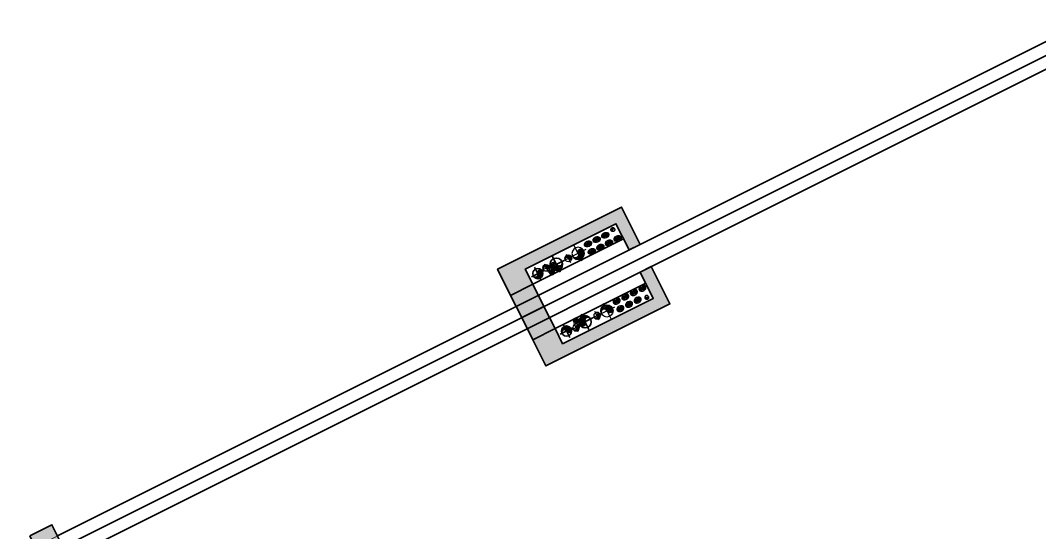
# Model space of a CAD drawing. Header units: millimetres. Extents: x 567980 to 569372, y 2065777 to 2066674.
# Drawn here: x 568797.33 to 568806.37, y 2066382.55 to 2066387.1 of the extents above; entities that cross this region are included whole.
import ezdxf

# ---------------------------------------------------------------- set-up
doc = ezdxf.new("R2010")
doc.units = ezdxf.units.MM
for name, pattern in [('ACAD_ISO03W100', [30, 12, -18]), ('CENTER', [3, 1.5, -0.5, 0.5, -0.5]), ('CENTER2', [1.125, 0.75, -0.125, 0.125, -0.125]), ('CONTINOUS', [0]), ('DIVIDEX22', [1.25, 0.625, -0.25, 0, -0.125, 0, -0.25]), ('PHANTOM2', [1.25, 0.625, -0.125, 0.125, -0.125, 0.125, -0.125]), ('PHANTOM3', [1.5, 0.625, -0.125, 0.125, -0.125, 0.125, -0.125, 0.125, -0.125])]:
    doc.linetypes.add(name, pattern=pattern)
for name, color, linetype, lineweight in [('A-COT VACH', 2, 'Continuous', 35), ('A-DIM', 251, 'Continuous', 15), ('A-HATCH', 251, 'Continuous', 5), ('A-TRUC', 250, 'CENTER', 5), ('A-TUONG', 255, 'Continuous', 35), ('boDnv', 54, 'Continuous', 25), ('N1.1-CN', 4, 'CONTINOUS', 35), ('N1.3-TN', 6, 'CENTER2', 35), ('N1.4-TP', 4, 'PHANTOM2', 35), ('N1.5-TH', 2, 'PHANTOM3', 30), ('N1.6-NM', 3, 'DIVIDEX22', 30), ('N4-OTHER1', 143, 'CONTINOUS', 15)]:
    doc.layers.add(name, color=color, linetype=linetype, lineweight=lineweight)
for name, color, linetype in [('ChiaLo', 128, 'CENTER'), ('LoLK', 6, 'Continuous'), ('M-CD', 40, 'ACAD_ISO03W100'), ('M-Control', 170, 'CENTER2'), ('M-RP', 140, 'Continuous')]:
    doc.layers.add(name, color=color, linetype=linetype)

# ---------------------------------------------------------------- blocks, each defined once
blk = doc.blocks.new('NEN')
at = {"layer": 'ChiaLo', "ltscale": 5}
blk.add_lwpolyline([(93.3205, 7.2775), (129.0955, 25.1703)], dxfattribs=at)
at = {"layer": 'LoLK'}
for points in [[(108.5241, 21.5901), (90.6366, 12.6438), (93.3205, 7.2775), (111.208, 16.2239)], [(111.208, 16.2239), (93.3205, 7.2775), (96.0044, 1.9113), (113.8919, 10.8577)]]:
    blk.add_lwpolyline(points, close=True, dxfattribs=at)
blk = doc.blocks.new('NEN KO1')
at = {"layer": 'LoLK'}
for points in [[(-91.6516, 20), (-91.6516, 0), (-85.6516, 0), (-85.6516, 20)], [(-85.6516, 20), (-85.6516, 0), (-79.6516, 0), (-79.6516, 20)]]:
    blk.add_lwpolyline(points, close=True, dxfattribs=at)
blk = doc.blocks.new('cot 220')
at = {"layer": 'A-COT VACH'}
h = blk.add_hatch(color=256, dxfattribs=at)
h.dxf.hatch_style = 1
h.paths.add_polyline_path([(110, 110), (-110, 110), (-110, -110), (110, -110)])
blk.add_lwpolyline([(-110, -110), (110, -110), (110, 110), (-110, 110)], close=True, dxfattribs=at)
blk = doc.blocks.new('N-ONGDUNG')
at = {"layer": 'N4-OTHER1', "ltscale": 10}
h = blk.add_hatch(dxfattribs=at)
h.set_pattern_fill('ANSI31', color=256, scale=36, angle=-90, style=0)
h.set_pattern_definition([(315, (39548.85, 159241.4585), (3.18198052, 3.18198052), [])])
h.paths.add_polyline_path([(0, 45, -0.414214), (45, 0), (0, 0)])
h.paths.add_polyline_path([(-45, 0, -0.414214), (0, 45), (0, 0, 1)])
h.paths.add_polyline_path([(0, 0), (45, 0, -1)])
at = {"linetype": 'Continuous', "ltscale": 10}
for p, q in [((63, 0), (-63, 0)), ((0, 63), (0, -63))]:
    blk.add_line(p, q, dxfattribs=at)
blk.add_circle((0, 0), 45, dxfattribs=at)
for centre, start, end in [((-22.5, 0), 0, 180), ((22.5, 0), 180, 0)]:
    blk.add_arc(centre, 22.5, start, end, dxfattribs=at)
blk = doc.blocks.new('$cc')
h = blk.add_hatch()
h.set_pattern_fill('_USER', color=8, scale=0.05, angle=45, style=0, pattern_type=0)
h.set_pattern_definition([(45, (-200956.024176, 465343.044346), (-0.0353553390593, 0.0353553390593), [])])
edge = h.paths.add_edge_path()
edge.add_arc((-0.19, -0.25), 0.313, -53.1301, 53.1301, ccw=False)
edge.add_arc((0, 0), 0.5, 90, 270, ccw=False)
edge.add_arc((0.19, 0.25), 0.312, 126.8699, 233.1301)
at = {"color": 8}
blk.add_lwpolyline([(0, 0, -0.5), (0, -0.5, -1), (0, 0.5, 0.5), (0, 0, 0.333333), (0, 0, 0.333333)], format="xyb", dxfattribs=at)
blk.add_circle((0, 0), 0.5)
blk = doc.blocks.new('A$C9810a9bf')
at = {"layer": 'M-RP', "ltscale": 200}
for centre, radius in [((-14.75, 0), 14.75), ((-14.75, 0), 4.75), ((17.95, 0), 17.95), ((17.95, 0), 7.95)]:
    blk.add_circle(centre, radius, dxfattribs=at)
blk.add_ellipse((3.2, 0), major_axis=(-32.7, 0), ratio=0.756114, dxfattribs=at)
at = {"layer": 'M-RP', "ltscale": 200, "xscale": 9.5, "yscale": 9.5, "zscale": 9.5, "rotation": 180}
blk.add_blockref('$cc', (-14.75, 0), dxfattribs=at)
at = {"layer": 'M-RP', "ltscale": 200, "xscale": 15.9, "yscale": 15.9, "zscale": 15.9}
blk.add_blockref('$cc', (17.95, 0), dxfattribs=at)
blk = doc.blocks.new('A$Caa2107e4')
at = {"layer": 'M-Control', "ltscale": 0.03}
for centre, radius in [((-14.75, 0), 14.75), ((-14.75, 0), 4.75), ((17.95, 0), 17.95), ((17.95, 0), 7.95)]:
    blk.add_circle(centre, radius, dxfattribs=at)
blk.add_ellipse((3.2, 0), major_axis=(-32.7, 0), ratio=0.756114, dxfattribs=at)
at = {"layer": 'M-Control', "ltscale": 0.03, "xscale": 9.5, "yscale": 9.5, "zscale": 9.5, "rotation": 180}
blk.add_blockref('$cc', (-14.75, 0), dxfattribs=at)
at = {"layer": 'M-Control', "ltscale": 0.03, "xscale": 15.9, "yscale": 15.9, "zscale": 15.9}
blk.add_blockref('$cc', (17.95, 0), dxfattribs=at)
blk = doc.blocks.new('truc kt')
at = {"layer": 'A-HATCH'}
h = blk.add_hatch(color=256, dxfattribs=at)
h.dxf.hatch_style = 1
h.paths.add_polyline_path([(110, 1010), (110, 1120), (-260, 1120), (-260, -110), (0, -110), (0, 110), (-150, 110), (-150, 1010)])
at = {"layer": 'A-TUONG'}
for points in [[(110, 1010), (110, 1120), (-260, 1120), (-260, -110), (0, -110), (0, 110), (-150, 110), (-150, 1010), (110, 1010)], [(0, 110), (0, 1010)]]:
    blk.add_lwpolyline(points, dxfattribs=at)
at = {"layer": 'M-CD', "xscale": 34, "yscale": 34, "zscale": 34}
blk.add_blockref('$cc', (-116.1, 961.5), dxfattribs=at)
at = {"layer": 'M-RP', "ltscale": 200, "rotation": 90}
for name, p in [('A$C9810a9bf', (-26, 961.2)), ('A$Caa2107e4', (-26, 961.2)), ('A$C9810a9bf', (-101, 875.8)), ('A$Caa2107e4', (-101, 875.8)), ('A$C9810a9bf', (-26, 875.8)), ('A$Caa2107e4', (-26, 875.8)), ('A$C9810a9bf', (-101, 790.4)), ('A$Caa2107e4', (-101, 790.4)), ('A$C9810a9bf', (-26, 790.4)), ('A$Caa2107e4', (-26, 790.4)), ('A$C9810a9bf', (-101, 705)), ('A$Caa2107e4', (-101, 705)), ('A$C9810a9bf', (-26, 705)), ('A$Caa2107e4', (-26, 705))]:
    blk.add_blockref(name, p, dxfattribs=at)
at = {"layer": 'N1.1-CN', "xscale": 0.4444444444444456, "yscale": 0.4444444444444456, "zscale": 0.4444444444444456, "rotation": 90}
blk.add_blockref('N-ONGDUNG', (-20, 308.9), dxfattribs=at)
at = {"layer": 'N1.3-TN', "xscale": -1, "rotation": 270}
blk.add_blockref('N-ONGDUNG', (-65, 192), dxfattribs=at)
at = {"layer": 'N1.4-TP', "xscale": 1.222222222222222, "yscale": 1.222222222222222, "zscale": 1.222222222222222, "rotation": 270}
blk.add_blockref('N-ONGDUNG', (-65, 376), dxfattribs=at)
at = {"layer": 'N1.5-TH', "xscale": 0.6666666666666677, "yscale": 0.6666666666666677, "zscale": 0.6666666666666677, "rotation": 90}
for p in [(-65, 495), (-76, 282)]:
    blk.add_blockref('N-ONGDUNG', p, dxfattribs=at)
at = {"layer": 'N1.6-NM', "xscale": -1.222222222222222, "yscale": 1.222222222222222, "zscale": 1.222222222222222, "rotation": 270}
blk.add_blockref('N-ONGDUNG', (-65, 592), dxfattribs=at)
blk = doc.blocks.new('MBT1 A1')
at = {"layer": 'A-TRUC', "ltscale": 0.5}
blk.add_line((5.89, -16.89), (5.89, -2.11), dxfattribs=at)
at = {"layer": 'A-TUONG'}
for p, q in [((6, -17.11), (6, -2)), ((5.89, -12.28), (5.89, -2.22))]:
    blk.add_line(p, q, dxfattribs=at)
blk.add_lwpolyline([(5.78, -12.5), (6, -12.5), (6, -12.28), (5.78, -12.28)], close=True, dxfattribs=at)
at = {"layer": 'A-COT VACH', "xscale": 0.001, "yscale": 0.001, "zscale": 0.001}
for p in [(5.89, -7.62), (5.89, -12.39)]:
    blk.add_blockref('cot 220', p, dxfattribs=at)
at = {"layer": 'A-DIM', "xscale": 0.001, "yscale": 0.001, "zscale": 0.001}
blk.add_blockref('truc kt', (5.78, -7.62), dxfattribs=at)
blk = doc.blocks.new('MBT1KO1')
at = {"layer": 'LoLK'}
for name, p in [('NEN KO1', (0, 0)), ('MBT1 A1', (-91.6516, 20))]:
    blk.add_blockref(name, p, dxfattribs=at)
at = {"layer": 'LoLK', "xscale": -1}
blk.add_blockref('MBT1 A1', (-79.6516, 20), dxfattribs=at)

msp = doc.modelspace()

# ---------------------------------------------------------------- block references
at = {"layer": 'boDnv'}
msp.add_blockref('NEN', (568697.4807, 2066371.6973), dxfattribs=at)

# ---------------------------------------------------------------- next in the draw order: block references
at = {"layer": 'LoLK', "rotation": 296.5718179020918}
msp.add_blockref('MBT1KO1', (568829.1148, 2066302.3702), dxfattribs=at)

doc.saveas('drawing.dxf')
